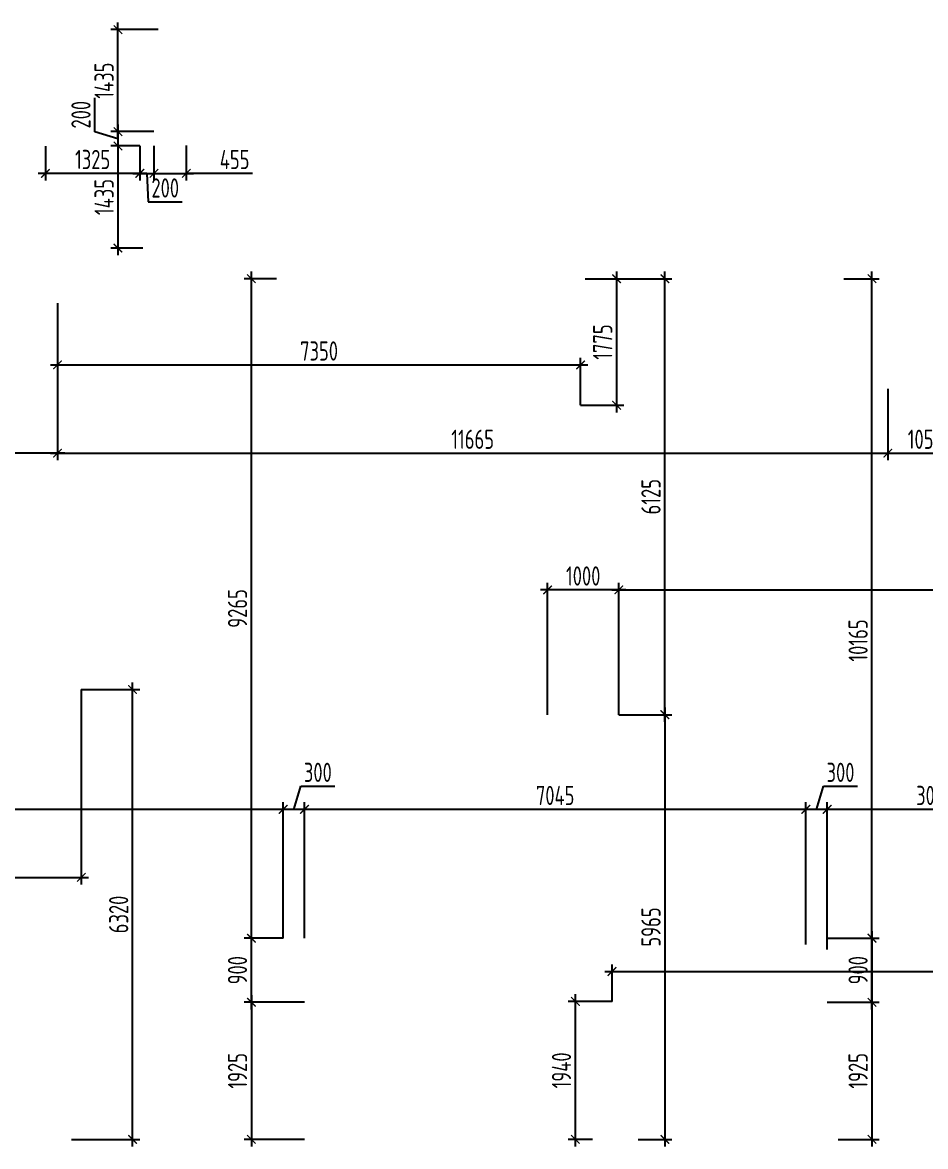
# Model space of a CAD drawing. Header units: millimetres. Extents: x -346952 to 536090, y 55086 to 131231.
# Drawn here: x 498552 to 511239, y 115441 to 131231 of the extents above; entities that cross this region are included whole.
import ezdxf

# ---------------------------------------------------------------- set-up
doc = ezdxf.new("R2010")
doc.units = ezdxf.units.MM
doc.layers.add('Размеры кровли ВК', color=14, linetype='Continuous', lineweight=9)
doc.layers.add('РАЗМЕРЫ КРОВЛИ ОВ', color=204, linetype='Continuous')
doc.layers.get('0').off()
doc.styles.add('ISOCPEUR', font='isocpeur.ttf', dxfattribs={"width": 0.7})
doc.dimstyles.new('R_100', dxfattribs={"dimtxt": 270, "dimasz": 120, "dimexe": 100, "dimexo": 0, "dimgap": 60, "dimtad": 1, "dimdec": 0, "dimrnd": 5, "dimzin": 0, "dimdsep": 46, "dimtxsty": 'ISOCPEUR', "dimblk": 'ARCHTICK', "dimcen": 0, "dimdle": 100, "dimclrd": 256, "dimclre": 256, "dimclrt": 256, "dimadec": 0, "dimazin": 0, "dimtfac": 2, "dimtdec": 0, "dimtofl": 0, "dimtmove": 1, "dimatfit": 3, "dimfxl": 1, "dimtvp": 3, "dimtolj": 1, "dimtzin": 0, "dimarcsym": 0})

# ---------------------------------------------------------------- blocks, each defined once
blk = doc.blocks.new('_ArchTick')
at = {"color": 0, "linetype": 'ByBlock', "const_width": 0.15}
blk.add_lwpolyline([(-0.5, -0.5), (0.5, 0.5)], dxfattribs=at)
blk = doc.blocks.new('*D2332')
at = {"layer": 'РАЗМЕРЫ КРОВЛИ ОВ', "lineweight": -2, "transparency": 16777216}
for p, q in [((499045, 127290), (499045, 125081)), ((510710, 126083), (510710, 125081)), ((498945, 125181), (510810, 125181))]:
    blk.add_line(p, q, dxfattribs=at)
at = {"layer": 'РАЗМЕРЫ КРОВЛИ ОВ', "lineweight": -2, "transparency": 16777216, "xscale": 120, "yscale": 120, "zscale": 120, "rotation": 180}
blk.add_blockref('_ArchTick', (499045, 125181), dxfattribs=at)
at = {"layer": 'РАЗМЕРЫ КРОВЛИ ОВ', "lineweight": -2, "transparency": 16777216, "xscale": 120, "yscale": 120, "zscale": 120}
blk.add_blockref('_ArchTick', (510710, 125181), dxfattribs=at)
at = {"layer": 'РАЗМЕРЫ КРОВЛИ ОВ', "transparency": 16777216, "insert": (504877, 125376), "char_height": 270, "attachment_point": 5, "style": 'ISOCPEUR'}
blk.add_mtext('\\A1;11665', dxfattribs=at)
blk = doc.blocks.new('*D2333')
at = {"layer": 'РАЗМЕРЫ КРОВЛИ ОВ', "lineweight": -2, "transparency": 16777216}
for p, q in [((510710, 126083), (510710, 125081)), ((511761, 126083), (511761, 125081)), ((510610, 125181), (511861, 125181))]:
    blk.add_line(p, q, dxfattribs=at)
at = {"layer": 'РАЗМЕРЫ КРОВЛИ ОВ', "lineweight": -2, "transparency": 16777216, "xscale": 120, "yscale": 120, "zscale": 120, "rotation": 180}
blk.add_blockref('_ArchTick', (510710, 125181), dxfattribs=at)
at = {"layer": 'РАЗМЕРЫ КРОВЛИ ОВ', "lineweight": -2, "transparency": 16777216, "xscale": 120, "yscale": 120, "zscale": 120}
blk.add_blockref('_ArchTick', (511761, 125181), dxfattribs=at)
at = {"layer": 'РАЗМЕРЫ КРОВЛИ ОВ', "transparency": 16777216, "insert": (511235, 125376), "char_height": 270, "attachment_point": 5, "style": 'ISOCPEUR'}
blk.add_mtext('\\A1;1050', dxfattribs=at)
blk = doc.blocks.new('*D2366')
at = {"layer": 'РАЗМЕРЫ КРОВЛИ ОВ', "lineweight": -2, "transparency": 16777216}
for p, q in [((512991, 120177), (509758, 120177)), ((509858, 118209), (509858, 120277)), ((512891, 119850), (512891, 120277))]:
    blk.add_line(p, q, dxfattribs=at)
at = {"layer": 'РАЗМЕРЫ КРОВЛИ ОВ', "lineweight": -2, "transparency": 16777216, "xscale": 120, "yscale": 120, "zscale": 120, "rotation": 180}
blk.add_blockref('_ArchTick', (509858, 120177), dxfattribs=at)
at = {"layer": 'РАЗМЕРЫ КРОВЛИ ОВ', "lineweight": -2, "transparency": 16777216, "xscale": 120, "yscale": 120, "zscale": 120}
blk.add_blockref('_ArchTick', (512891, 120177), dxfattribs=at)
at = {"layer": 'РАЗМЕРЫ КРОВЛИ ОВ', "transparency": 16777216, "insert": (511374, 120372), "char_height": 270, "attachment_point": 5, "style": 'ISOCPEUR'}
blk.add_mtext('\\A1;3035', dxfattribs=at)
blk = doc.blocks.new('*D2367')
at = {"layer": 'РАЗМЕРЫ КРОВЛИ ОВ', "lineweight": -2, "transparency": 16777216}
for p, q in [((509708, 120177), (509805, 120502)), ((509805, 120502), (510285, 120502)), ((509958, 120177), (509458, 120177)), ((509558, 118279), (509558, 120277)), ((509858, 118279), (509858, 120277))]:
    blk.add_line(p, q, dxfattribs=at)
at = {"layer": 'РАЗМЕРЫ КРОВЛИ ОВ', "lineweight": -2, "transparency": 16777216, "xscale": 120, "yscale": 120, "zscale": 120, "rotation": 180}
blk.add_blockref('_ArchTick', (509558, 120177), dxfattribs=at)
at = {"layer": 'РАЗМЕРЫ КРОВЛИ ОВ', "lineweight": -2, "transparency": 16777216, "xscale": 120, "yscale": 120, "zscale": 120}
blk.add_blockref('_ArchTick', (509858, 120177), dxfattribs=at)
at = {"layer": 'РАЗМЕРЫ КРОВЛИ ОВ', "transparency": 16777216, "insert": (510045, 120697), "char_height": 270, "attachment_point": 5, "style": 'ISOCPEUR'}
blk.add_mtext('\\A1;300', dxfattribs=at)
blk = doc.blocks.new('*D2368')
at = {"layer": 'РАЗМЕРЫ КРОВЛИ ОВ', "lineweight": -2, "transparency": 16777216}
for p, q in [((509658, 120177), (502415, 120177)), ((502515, 118367), (502515, 120277)), ((509558, 118279), (509558, 120277))]:
    blk.add_line(p, q, dxfattribs=at)
at = {"layer": 'РАЗМЕРЫ КРОВЛИ ОВ', "lineweight": -2, "transparency": 16777216, "xscale": 120, "yscale": 120, "zscale": 120, "rotation": 180}
blk.add_blockref('_ArchTick', (502515, 120177), dxfattribs=at)
at = {"layer": 'РАЗМЕРЫ КРОВЛИ ОВ', "lineweight": -2, "transparency": 16777216, "xscale": 120, "yscale": 120, "zscale": 120}
blk.add_blockref('_ArchTick', (509558, 120177), dxfattribs=at)
at = {"layer": 'РАЗМЕРЫ КРОВЛИ ОВ', "transparency": 16777216, "insert": (506036, 120372), "char_height": 270, "attachment_point": 5, "style": 'ISOCPEUR'}
blk.add_mtext('\\A1;7045', dxfattribs=at)
blk = doc.blocks.new('*D2369')
at = {"layer": 'РАЗМЕРЫ КРОВЛИ ОВ', "lineweight": -2, "transparency": 16777216}
for p, q in [((502365, 120177), (502462, 120502)), ((502462, 120502), (502941, 120502)), ((502615, 120177), (502115, 120177)), ((502215, 118367), (502215, 120277)), ((502515, 118367), (502515, 120277))]:
    blk.add_line(p, q, dxfattribs=at)
at = {"layer": 'РАЗМЕРЫ КРОВЛИ ОВ', "lineweight": -2, "transparency": 16777216, "xscale": 120, "yscale": 120, "zscale": 120, "rotation": 180}
blk.add_blockref('_ArchTick', (502215, 120177), dxfattribs=at)
at = {"layer": 'РАЗМЕРЫ КРОВЛИ ОВ', "lineweight": -2, "transparency": 16777216, "xscale": 120, "yscale": 120, "zscale": 120}
blk.add_blockref('_ArchTick', (502515, 120177), dxfattribs=at)
at = {"layer": 'РАЗМЕРЫ КРОВЛИ ОВ', "transparency": 16777216, "insert": (502702, 120697), "char_height": 270, "attachment_point": 5, "style": 'ISOCPEUR'}
blk.add_mtext('\\A1;300', dxfattribs=at)
blk = doc.blocks.new('*D2370')
at = {"layer": 'РАЗМЕРЫ КРОВЛИ ОВ', "lineweight": -2, "transparency": 16777216}
for p, q in [((502315, 120177), (491474, 120177)), ((491574, 115541), (491574, 120277)), ((502215, 118367), (502215, 120277))]:
    blk.add_line(p, q, dxfattribs=at)
at = {"layer": 'РАЗМЕРЫ КРОВЛИ ОВ', "lineweight": -2, "transparency": 16777216, "xscale": 120, "yscale": 120, "zscale": 120, "rotation": 180}
blk.add_blockref('_ArchTick', (491574, 120177), dxfattribs=at)
at = {"layer": 'РАЗМЕРЫ КРОВЛИ ОВ', "lineweight": -2, "transparency": 16777216, "xscale": 120, "yscale": 120, "zscale": 120}
blk.add_blockref('_ArchTick', (502215, 120177), dxfattribs=at)
at = {"layer": 'РАЗМЕРЫ КРОВЛИ ОВ', "transparency": 16777216, "insert": (496894, 120372), "char_height": 270, "attachment_point": 5, "style": 'ISOCPEUR'}
blk.add_mtext('\\A1;10640', dxfattribs=at)
blk = doc.blocks.new('*D2373')
at = {"layer": 'РАЗМЕРЫ КРОВЛИ ОВ', "lineweight": -2, "transparency": 16777216}
for p, q in [((510487, 118467), (510487, 117367)), ((509858, 118367), (510587, 118367)), ((509858, 117467), (510587, 117467))]:
    blk.add_line(p, q, dxfattribs=at)
at = {"layer": 'РАЗМЕРЫ КРОВЛИ ОВ', "lineweight": -2, "transparency": 16777216, "xscale": 120, "yscale": 120, "zscale": 120}
for p, rotation in [((510487, 118367), 90), ((510487, 117467), 270)]:
    blk.add_blockref('_ArchTick', p, dxfattribs=dict(at, rotation=rotation))
at = {"layer": 'РАЗМЕРЫ КРОВЛИ ОВ', "transparency": 16777216, "insert": (510292, 117917), "char_height": 270, "attachment_point": 5, "rotation": 90, "style": 'ISOCPEUR'}
blk.add_mtext('\\A1;900', dxfattribs=at)
blk = doc.blocks.new('*D2374')
at = {"layer": 'РАЗМЕРЫ КРОВЛИ ОВ', "lineweight": -2, "transparency": 16777216}
for p, q in [((510487, 117567), (510487, 115441)), ((509858, 117467), (510587, 117467)), ((510010, 115541), (510587, 115541))]:
    blk.add_line(p, q, dxfattribs=at)
at = {"layer": 'РАЗМЕРЫ КРОВЛИ ОВ', "lineweight": -2, "transparency": 16777216, "xscale": 120, "yscale": 120, "zscale": 120}
for p, rotation in [((510487, 117467), 90), ((510487, 115541), 270)]:
    blk.add_blockref('_ArchTick', p, dxfattribs=dict(at, rotation=rotation))
at = {"layer": 'РАЗМЕРЫ КРОВЛИ ОВ', "transparency": 16777216, "insert": (510292, 116504), "char_height": 270, "attachment_point": 5, "rotation": 90, "style": 'ISOCPEUR'}
blk.add_mtext('\\A1;1925', dxfattribs=at)
blk = doc.blocks.new('*D2375')
at = {"layer": 'РАЗМЕРЫ КРОВЛИ ОВ', "lineweight": -2, "transparency": 16777216}
for p, q in [((501768, 117567), (501768, 115441)), ((502515, 117467), (501668, 117467)), ((502515, 115541), (501668, 115541))]:
    blk.add_line(p, q, dxfattribs=at)
at = {"layer": 'РАЗМЕРЫ КРОВЛИ ОВ', "lineweight": -2, "transparency": 16777216, "xscale": 120, "yscale": 120, "zscale": 120}
for p, rotation in [((501768, 117467), 90), ((501768, 115541), 270)]:
    blk.add_blockref('_ArchTick', p, dxfattribs=dict(at, rotation=rotation))
at = {"layer": 'РАЗМЕРЫ КРОВЛИ ОВ', "transparency": 16777216, "insert": (501573, 116504), "char_height": 270, "attachment_point": 5, "rotation": 90, "style": 'ISOCPEUR'}
blk.add_mtext('\\A1;1925', dxfattribs=at)
blk = doc.blocks.new('*D2376')
at = {"layer": 'РАЗМЕРЫ КРОВЛИ ОВ', "lineweight": -2, "transparency": 16777216}
for p, q in [((501768, 117367), (501768, 118467)), ((502215, 118367), (501668, 118367)), ((502515, 117467), (501668, 117467))]:
    blk.add_line(p, q, dxfattribs=at)
at = {"layer": 'РАЗМЕРЫ КРОВЛИ ОВ', "lineweight": -2, "transparency": 16777216, "xscale": 120, "yscale": 120, "zscale": 120}
for p, rotation in [((501768, 118367), 90), ((501768, 117467), 270)]:
    blk.add_blockref('_ArchTick', p, dxfattribs=dict(at, rotation=rotation))
at = {"layer": 'РАЗМЕРЫ КРОВЛИ ОВ', "transparency": 16777216, "insert": (501573, 117917), "char_height": 270, "attachment_point": 5, "rotation": 90, "style": 'ISOCPEUR'}
blk.add_mtext('\\A1;900', dxfattribs=at)
blk = doc.blocks.new('*D2377')
at = {"layer": 'РАЗМЕРЫ КРОВЛИ ОВ', "lineweight": -2, "transparency": 16777216}
for p, q in [((502122, 127631), (501668, 127631)), ((501768, 118267), (501768, 127731)), ((502215, 118367), (501668, 118367))]:
    blk.add_line(p, q, dxfattribs=at)
at = {"layer": 'РАЗМЕРЫ КРОВЛИ ОВ', "lineweight": -2, "transparency": 16777216, "xscale": 120, "yscale": 120, "zscale": 120}
for p, rotation in [((501768, 127631), 90), ((501768, 118367), 270)]:
    blk.add_blockref('_ArchTick', p, dxfattribs=dict(at, rotation=rotation))
at = {"layer": 'РАЗМЕРЫ КРОВЛИ ОВ', "transparency": 16777216, "insert": (501573, 122999), "char_height": 270, "attachment_point": 5, "rotation": 90, "style": 'ISOCPEUR'}
blk.add_mtext('\\A1;9265', dxfattribs=at)
blk = doc.blocks.new('*D2378')
at = {"layer": 'РАЗМЕРЫ КРОВЛИ ОВ', "lineweight": -2, "transparency": 16777216}
for p, q in [((510092, 127631), (510587, 127631)), ((510487, 117367), (510487, 127731)), ((509858, 117467), (510587, 117467))]:
    blk.add_line(p, q, dxfattribs=at)
at = {"layer": 'РАЗМЕРЫ КРОВЛИ ОВ', "lineweight": -2, "transparency": 16777216, "xscale": 120, "yscale": 120, "zscale": 120}
for p, rotation in [((510487, 127631), 90), ((510487, 117467), 270)]:
    blk.add_blockref('_ArchTick', p, dxfattribs=dict(at, rotation=rotation))
at = {"layer": 'РАЗМЕРЫ КРОВЛИ ОВ', "transparency": 16777216, "insert": (510292, 122549), "char_height": 270, "attachment_point": 5, "rotation": 90, "style": 'ISOCPEUR'}
blk.add_mtext('\\A1;10165', dxfattribs=at)
blk = doc.blocks.new('*D2382')
at = {"layer": 'РАЗМЕРЫ КРОВЛИ ОВ', "lineweight": -2, "transparency": 16777216}
for p, q in [((499894, 129597), (499894, 131231)), ((500458, 131131), (499794, 131131)), ((500400, 129697), (499794, 129697))]:
    blk.add_line(p, q, dxfattribs=at)
at = {"layer": 'РАЗМЕРЫ КРОВЛИ ОВ', "lineweight": -2, "transparency": 16777216, "xscale": 120, "yscale": 120, "zscale": 120}
for p, rotation in [((499894, 131131), 90), ((499894, 129697), 270)]:
    blk.add_blockref('_ArchTick', p, dxfattribs=dict(at, rotation=rotation))
at = {"layer": 'РАЗМЕРЫ КРОВЛИ ОВ', "transparency": 16777216, "insert": (499699, 130414), "char_height": 270, "attachment_point": 5, "rotation": 90, "style": 'ISOCPEUR'}
blk.add_mtext('\\A1;1435', dxfattribs=at)
blk = doc.blocks.new('*D2383')
at = {"layer": 'РАЗМЕРЫ КРОВЛИ ОВ', "lineweight": -2, "transparency": 16777216}
for p, q in [((499569, 129695), (499569, 130174)), ((499894, 129797), (499894, 129397)), ((499894, 129597), (499569, 129695)), ((500400, 129697), (499794, 129697)), ((500201, 129497), (499794, 129497))]:
    blk.add_line(p, q, dxfattribs=at)
at = {"layer": 'РАЗМЕРЫ КРОВЛИ ОВ', "lineweight": -2, "transparency": 16777216, "xscale": 120, "yscale": 120, "zscale": 120}
for p, rotation in [((499894, 129697), 90), ((499894, 129497), 270)]:
    blk.add_blockref('_ArchTick', p, dxfattribs=dict(at, rotation=rotation))
at = {"layer": 'РАЗМЕРЫ КРОВЛИ ОВ', "transparency": 16777216, "insert": (499374, 129935), "char_height": 270, "attachment_point": 5, "rotation": 90, "style": 'ISOCPEUR'}
blk.add_mtext('\\A1;200', dxfattribs=at)
blk = doc.blocks.new('*D2384')
at = {"layer": 'РАЗМЕРЫ КРОВЛИ ОВ', "lineweight": -2, "transparency": 16777216}
for p, q in [((500201, 129497), (499794, 129497)), ((499894, 129597), (499894, 127961)), ((500241, 128061), (499794, 128061))]:
    blk.add_line(p, q, dxfattribs=at)
at = {"layer": 'РАЗМЕРЫ КРОВЛИ ОВ', "lineweight": -2, "transparency": 16777216, "xscale": 120, "yscale": 120, "zscale": 120}
for p, rotation in [((499894, 129497), 90), ((499894, 128061), 270)]:
    blk.add_blockref('_ArchTick', p, dxfattribs=dict(at, rotation=rotation))
at = {"layer": 'РАЗМЕРЫ КРОВЛИ ОВ', "transparency": 16777216, "insert": (499699, 128779), "char_height": 270, "attachment_point": 5, "rotation": 90, "style": 'ISOCPEUR'}
blk.add_mtext('\\A1;1435', dxfattribs=at)
blk = doc.blocks.new('*D2385')
at = {"layer": 'РАЗМЕРЫ КРОВЛИ ОВ', "lineweight": -2, "transparency": 16777216}
for p, q in [((500201, 129497), (500201, 129011)), ((500400, 129497), (500400, 129011)), ((500101, 129111), (500500, 129111)), ((500301, 129111), (500318, 128711)), ((500318, 128711), (500797, 128711))]:
    blk.add_line(p, q, dxfattribs=at)
at = {"layer": 'РАЗМЕРЫ КРОВЛИ ОВ', "lineweight": -2, "transparency": 16777216, "xscale": 120, "yscale": 120, "zscale": 120, "rotation": 180}
blk.add_blockref('_ArchTick', (500201, 129111), dxfattribs=at)
at = {"layer": 'РАЗМЕРЫ КРОВЛИ ОВ', "lineweight": -2, "transparency": 16777216, "xscale": 120, "yscale": 120, "zscale": 120}
blk.add_blockref('_ArchTick', (500400, 129111), dxfattribs=at)
at = {"layer": 'РАЗМЕРЫ КРОВЛИ ОВ', "transparency": 16777216, "insert": (500558, 128906), "char_height": 270, "attachment_point": 5, "style": 'ISOCPEUR'}
blk.add_mtext('\\A1;200', dxfattribs=at)
blk = doc.blocks.new('*D2386')
at = {"layer": 'РАЗМЕРЫ КРОВЛИ ОВ', "lineweight": -2, "transparency": 16777216}
for p, q in [((500400, 129497), (500400, 129011)), ((500854, 129501), (500854, 129011)), ((500300, 129111), (500954, 129111)), ((501782, 129111), (500854, 129111))]:
    blk.add_line(p, q, dxfattribs=at)
at = {"layer": 'РАЗМЕРЫ КРОВЛИ ОВ', "lineweight": -2, "transparency": 16777216, "xscale": 120, "yscale": 120, "zscale": 120, "rotation": 180}
blk.add_blockref('_ArchTick', (500400, 129111), dxfattribs=at)
at = {"layer": 'РАЗМЕРЫ КРОВЛИ ОВ', "lineweight": -2, "transparency": 16777216, "xscale": 120, "yscale": 120, "zscale": 120}
blk.add_blockref('_ArchTick', (500854, 129111), dxfattribs=at)
at = {"layer": 'РАЗМЕРЫ КРОВЛИ ОВ', "transparency": 16777216, "insert": (501533, 129306), "char_height": 270, "attachment_point": 5, "style": 'ISOCPEUR'}
blk.add_mtext('\\A1;455', dxfattribs=at)
blk = doc.blocks.new('*D2387')
at = {"layer": 'РАЗМЕРЫ КРОВЛИ ОВ', "lineweight": -2, "transparency": 16777216}
for p, q in [((498875, 129493), (498875, 129011)), ((500201, 129497), (500201, 129011)), ((500301, 129111), (498775, 129111))]:
    blk.add_line(p, q, dxfattribs=at)
at = {"layer": 'РАЗМЕРЫ КРОВЛИ ОВ', "lineweight": -2, "transparency": 16777216, "xscale": 120, "yscale": 120, "zscale": 120, "rotation": 180}
blk.add_blockref('_ArchTick', (498875, 129111), dxfattribs=at)
at = {"layer": 'РАЗМЕРЫ КРОВЛИ ОВ', "lineweight": -2, "transparency": 16777216, "xscale": 120, "yscale": 120, "zscale": 120}
blk.add_blockref('_ArchTick', (500201, 129111), dxfattribs=at)
at = {"layer": 'РАЗМЕРЫ КРОВЛИ ОВ', "transparency": 16777216, "insert": (499538, 129306), "char_height": 270, "attachment_point": 5, "style": 'ISOCPEUR'}
blk.add_mtext('\\A1;1325', dxfattribs=at)
blk = doc.blocks.new('*D2533')
at = {"layer": 'Размеры кровли ВК', "lineweight": -2, "transparency": 16777216}
for p, q in [((505930, 121507), (505930, 123360)), ((506930, 121507), (506930, 123360)), ((507030, 123260), (505830, 123260))]:
    blk.add_line(p, q, dxfattribs=at)
at = {"layer": 'Размеры кровли ВК', "lineweight": -2, "transparency": 16777216, "xscale": 120, "yscale": 120, "zscale": 120, "rotation": 180}
blk.add_blockref('_ArchTick', (505930, 123260), dxfattribs=at)
at = {"layer": 'Размеры кровли ВК', "lineweight": -2, "transparency": 16777216, "xscale": 120, "yscale": 120, "zscale": 120}
blk.add_blockref('_ArchTick', (506930, 123260), dxfattribs=at)
at = {"layer": 'Размеры кровли ВК', "transparency": 16777216, "insert": (506430, 123455), "char_height": 270, "attachment_point": 5, "style": 'ISOCPEUR'}
blk.add_mtext('\\A1;1000', dxfattribs=at)
blk = doc.blocks.new('*D2534')
at = {"layer": 'Размеры кровли ВК', "lineweight": -2, "transparency": 16777216}
for p, q in [((524384, 123876), (524384, 123160)), ((506930, 121507), (506930, 123360)), ((506830, 123260), (524484, 123260))]:
    blk.add_line(p, q, dxfattribs=at)
at = {"layer": 'Размеры кровли ВК', "lineweight": -2, "transparency": 16777216, "xscale": 120, "yscale": 120, "zscale": 120, "rotation": 180}
blk.add_blockref('_ArchTick', (506930, 123260), dxfattribs=at)
at = {"layer": 'Размеры кровли ВК', "lineweight": -2, "transparency": 16777216, "xscale": 120, "yscale": 120, "zscale": 120}
blk.add_blockref('_ArchTick', (524384, 123260), dxfattribs=at)
at = {"layer": 'Размеры кровли ВК', "transparency": 16777216, "insert": (515657, 123455), "char_height": 270, "attachment_point": 5, "style": 'ISOCPEUR'}
blk.add_mtext('\\A1;17455', dxfattribs=at)
blk = doc.blocks.new('*D2535')
at = {"layer": 'Размеры кровли ВК', "lineweight": -2, "transparency": 16777216}
for p, q in [((506663, 127631), (507677, 127631)), ((507577, 121407), (507577, 127731)), ((506930, 121507), (507677, 121507))]:
    blk.add_line(p, q, dxfattribs=at)
at = {"layer": 'Размеры кровли ВК', "lineweight": -2, "transparency": 16777216, "xscale": 120, "yscale": 120, "zscale": 120}
for p, rotation in [((507577, 127631), 90), ((507577, 121507), 270)]:
    blk.add_blockref('_ArchTick', p, dxfattribs=dict(at, rotation=rotation))
at = {"layer": 'Размеры кровли ВК', "transparency": 16777216, "insert": (507382, 124569), "char_height": 270, "attachment_point": 5, "rotation": 90, "style": 'ISOCPEUR'}
blk.add_mtext('\\A1;6125', dxfattribs=at)
blk = doc.blocks.new('*D2536')
at = {"layer": 'Размеры кровли ВК', "lineweight": -2, "transparency": 16777216}
for p, q in [((507577, 121607), (507577, 115441)), ((506930, 121507), (507677, 121507)), ((507200, 115541), (507677, 115541))]:
    blk.add_line(p, q, dxfattribs=at)
at = {"layer": 'Размеры кровли ВК', "lineweight": -2, "transparency": 16777216, "xscale": 120, "yscale": 120, "zscale": 120}
for p, rotation in [((507577, 121507), 90), ((507577, 115541), 270)]:
    blk.add_blockref('_ArchTick', p, dxfattribs=dict(at, rotation=rotation))
at = {"layer": 'Размеры кровли ВК', "transparency": 16777216, "insert": (507382, 118524), "char_height": 270, "attachment_point": 5, "rotation": 90, "style": 'ISOCPEUR'}
blk.add_mtext('\\A1;5965', dxfattribs=at)
blk = doc.blocks.new('*D3689')
at = {"layer": 'РАЗМЕРЫ КРОВЛИ ОВ', "lineweight": -2, "transparency": 16777216}
for p, q in [((506458, 127631), (506999, 127631)), ((506899, 127731), (506899, 125754)), ((506393, 125854), (506999, 125854))]:
    blk.add_line(p, q, dxfattribs=at)
at = {"layer": 'РАЗМЕРЫ КРОВЛИ ОВ', "lineweight": -2, "transparency": 16777216, "xscale": 120, "yscale": 120, "zscale": 120}
for p, rotation in [((506899, 127631), 90), ((506899, 125854), 270)]:
    blk.add_blockref('_ArchTick', p, dxfattribs=dict(at, rotation=rotation))
at = {"layer": 'РАЗМЕРЫ КРОВЛИ ОВ', "transparency": 16777216, "insert": (506704, 126742), "char_height": 270, "attachment_point": 5, "rotation": 90, "style": 'ISOCPEUR'}
blk.add_mtext('\\A1;1775', dxfattribs=at)
blk = doc.blocks.new('*D3690')
at = {"layer": 'РАЗМЕРЫ КРОВЛИ ОВ', "lineweight": -2, "transparency": 16777216}
for p, q in [((499045, 127290), (499045, 126321)), ((506393, 125854), (506393, 126521)), ((498945, 126421), (506493, 126421))]:
    blk.add_line(p, q, dxfattribs=at)
at = {"layer": 'РАЗМЕРЫ КРОВЛИ ОВ', "lineweight": -2, "transparency": 16777216, "xscale": 120, "yscale": 120, "zscale": 120, "rotation": 180}
blk.add_blockref('_ArchTick', (499045, 126421), dxfattribs=at)
at = {"layer": 'РАЗМЕРЫ КРОВЛИ ОВ', "lineweight": -2, "transparency": 16777216, "xscale": 120, "yscale": 120, "zscale": 120}
blk.add_blockref('_ArchTick', (506393, 126421), dxfattribs=at)
at = {"layer": 'РАЗМЕРЫ КРОВЛИ ОВ', "transparency": 16777216, "insert": (502719, 126616), "char_height": 270, "attachment_point": 5, "style": 'ISOCPEUR'}
blk.add_mtext('\\A1;7350', dxfattribs=at)
blk = doc.blocks.new('*D3691')
at = {"layer": 'РАЗМЕРЫ КРОВЛИ ОВ', "lineweight": -2, "transparency": 16777216}
for p, q in [((500099, 115441), (500099, 121960)), ((499379, 121860), (500199, 121860)), ((499243, 115541), (500199, 115541))]:
    blk.add_line(p, q, dxfattribs=at)
at = {"layer": 'РАЗМЕРЫ КРОВЛИ ОВ', "lineweight": -2, "transparency": 16777216, "xscale": 120, "yscale": 120, "zscale": 120}
for p, rotation in [((500099, 121860), 90), ((500099, 115541), 270)]:
    blk.add_blockref('_ArchTick', p, dxfattribs=dict(at, rotation=rotation))
at = {"layer": 'РАЗМЕРЫ КРОВЛИ ОВ', "transparency": 16777216, "insert": (499904, 118700), "char_height": 270, "attachment_point": 5, "rotation": 90, "style": 'ISOCPEUR'}
blk.add_mtext('\\A1;6320', dxfattribs=at)
blk = doc.blocks.new('*D3694')
at = {"layer": 'РАЗМЕРЫ КРОВЛИ ОВ', "lineweight": -2, "transparency": 16777216}
for p, q in [((499379, 121860), (499379, 119121)), ((492729, 119221), (499479, 119221)), ((492829, 118601), (492829, 119321))]:
    blk.add_line(p, q, dxfattribs=at)
at = {"layer": 'РАЗМЕРЫ КРОВЛИ ОВ', "lineweight": -2, "transparency": 16777216, "xscale": 120, "yscale": 120, "zscale": 120, "rotation": 180}
blk.add_blockref('_ArchTick', (492829, 119221), dxfattribs=at)
at = {"layer": 'РАЗМЕРЫ КРОВЛИ ОВ', "lineweight": -2, "transparency": 16777216, "xscale": 120, "yscale": 120, "zscale": 120}
blk.add_blockref('_ArchTick', (499379, 119221), dxfattribs=at)
at = {"layer": 'РАЗМЕРЫ КРОВЛИ ОВ', "transparency": 16777216, "insert": (496104, 119416), "char_height": 270, "attachment_point": 5, "style": 'ISOCPEUR'}
blk.add_mtext('\\A1;6550', dxfattribs=at)
blk = doc.blocks.new('*D3695')
at = {"layer": 'РАЗМЕРЫ КРОВЛИ ОВ', "lineweight": -2, "transparency": 16777216}
for p, q in [((506835, 117479), (506220, 117479)), ((506320, 115441), (506320, 117579)), ((506561, 115541), (506220, 115541))]:
    blk.add_line(p, q, dxfattribs=at)
at = {"layer": 'РАЗМЕРЫ КРОВЛИ ОВ', "lineweight": -2, "transparency": 16777216, "xscale": 120, "yscale": 120, "zscale": 120}
for p, rotation in [((506320, 117479), 90), ((506320, 115541), 270)]:
    blk.add_blockref('_ArchTick', p, dxfattribs=dict(at, rotation=rotation))
at = {"layer": 'РАЗМЕРЫ КРОВЛИ ОВ', "transparency": 16777216, "insert": (506125, 116510), "char_height": 270, "attachment_point": 5, "rotation": 90, "style": 'ISOCPEUR'}
blk.add_mtext('\\A1;1940', dxfattribs=at)
blk = doc.blocks.new('*D3696')
at = {"layer": 'РАЗМЕРЫ КРОВЛИ ОВ', "lineweight": -2, "transparency": 16777216}
for p, q in [((506835, 117479), (506835, 117999)), ((520914, 117899), (520914, 117999)), ((506735, 117899), (521014, 117899))]:
    blk.add_line(p, q, dxfattribs=at)
at = {"layer": 'РАЗМЕРЫ КРОВЛИ ОВ', "lineweight": -2, "transparency": 16777216, "xscale": 120, "yscale": 120, "zscale": 120, "rotation": 180}
blk.add_blockref('_ArchTick', (506835, 117899), dxfattribs=at)
at = {"layer": 'РАЗМЕРЫ КРОВЛИ ОВ', "lineweight": -2, "transparency": 16777216, "xscale": 120, "yscale": 120, "zscale": 120}
blk.add_blockref('_ArchTick', (520914, 117899), dxfattribs=at)
at = {"layer": 'РАЗМЕРЫ КРОВЛИ ОВ', "transparency": 16777216, "insert": (513875, 118094), "char_height": 270, "attachment_point": 5, "style": 'ISOCPEUR'}
blk.add_mtext('\\A1;14080', dxfattribs=at)
blk = doc.blocks.new('*D3758')
at = {"layer": 'РАЗМЕРЫ КРОВЛИ ОВ', "lineweight": -2, "transparency": 16777216}
for p, q in [((499045, 127290), (499045, 125081)), ((497106, 125508), (497106, 125081)), ((499145, 125181), (497006, 125181))]:
    blk.add_line(p, q, dxfattribs=at)
at = {"layer": 'РАЗМЕРЫ КРОВЛИ ОВ', "lineweight": -2, "transparency": 16777216, "xscale": 120, "yscale": 120, "zscale": 120, "rotation": 180}
blk.add_blockref('_ArchTick', (497106, 125181), dxfattribs=at)
at = {"layer": 'РАЗМЕРЫ КРОВЛИ ОВ', "lineweight": -2, "transparency": 16777216, "xscale": 120, "yscale": 120, "zscale": 120}
blk.add_blockref('_ArchTick', (499045, 125181), dxfattribs=at)
at = {"layer": 'РАЗМЕРЫ КРОВЛИ ОВ', "transparency": 16777216, "insert": (498075, 125376), "char_height": 270, "attachment_point": 5, "style": 'ISOCPEUR'}
blk.add_mtext('\\A1;1940', dxfattribs=at)

msp = doc.modelspace()

# ---------------------------------------------------------------- dimensions: what is measured, and where the dimension line sits
at = {"layer": 'Размеры кровли ВК'}
for base, p2, picture, middle in [((507577.4, 127630.7), (506663.2, 127630.7), '*D2535', (507382.4, 124568.6)), ((507577.4, 115540.7), (507199.9, 115540.7), '*D2536', (507382.4, 118523.6))]:
    dim = msp.add_linear_dim(base=base, p1=(506930.2, 121506.6), p2=p2, angle=90, dimstyle='R_100', override={"dimpost": '\\X'}, dxfattribs=at)
    dim.commit()
    dim.dimension.update_dxf_attribs({"geometry": picture, "text_midpoint": middle})
for base, p2, picture, middle in [((524384.2, 123260.1), (524384.2, 123876), '*D2534', (515657.2, 123455.1)), ((505930.1, 123260.1), (505930.1, 121506.6), '*D2533', (506430.1, 123455.1))]:
    dim = msp.add_linear_dim(base=base, p1=(506930.2, 121506.6), p2=p2, dimstyle='R_100', override={"dimpost": '\\X'}, dxfattribs=at)
    dim.commit()
    dim.dimension.update_dxf_attribs({"geometry": picture, "text_midpoint": middle})
at = {"layer": 'РАЗМЕРЫ КРОВЛИ ОВ'}
for base, p1, p2, picture, middle in [((499894, 131130.7), (500400.2, 129697.5), (500458.4, 131130.7), '*D2382', (499699, 130414.1)), ((499894, 129497.5), (500400.2, 129697.5), (500201.1, 129497.5), '*D2383', (499374, 129755)), ((499894, 128060.7), (500201.1, 129497.5), (500241, 128060.7), '*D2384', (499699, 128779.1)), ((501768, 127630.7), (502214.6, 118366.9), (502122.2, 127630.7), '*D2377', (501573, 122998.8)), ((506899.3, 125853.7), (506457.7, 127630.7), (506392.9, 125853.7), '*D3689', (506704.3, 126742.2)), ((510487.5, 127630.7), (509857.9, 117466.9), (510092.4, 127630.7), '*D2378', (510292.5, 122548.8)), ((500099.1, 121859.9), (499242.9, 115540.7), (499379.2, 121859.9), '*D3691', (499904.1, 118700.3)), ((501768, 118366.9), (502514.6, 117466.9), (502214.6, 118366.9), '*D2376', (501573, 117916.9)), ((510487.5, 117466.9), (509857.9, 118366.9), (509857.9, 117466.9), '*D2373', (510292.5, 117916.9)), ((501768, 115540.7), (502514.6, 117466.9), (502514.6, 115540.7), '*D2375', (501573, 116503.8)), ((506319.9, 117478.6), (506561.4, 115540.7), (506834.9, 117478.6), '*D3695', (506124.9, 116509.6)), ((510487.5, 115540.7), (509857.9, 117466.9), (510009.9, 115540.7), '*D2374', (510292.5, 116503.8))]:
    dim = msp.add_linear_dim(base=base, p1=p1, p2=p2, angle=90, dimstyle='R_100', override={"dimpost": '\\X'}, dxfattribs=at)
    dim.commit()
    dim.dimension.update_dxf_attribs({"geometry": picture, "text_midpoint": middle})
for base, p1, p2, picture, middle in [((498874.7, 129111.3), (500201.1, 129497.5), (498874.7, 129493.3), '*D2387', (499537.9, 129306.3)), ((497106, 125181), (499044.7, 127289.6), (497106, 125507.7), '*D3758', (498075.4, 125376)), ((510709.5, 125181), (499044.7, 127289.6), (510709.5, 126082.8), '*D2332', (504877.1, 125376)), ((506392.9, 126421), (499044.7, 127289.6), (506392.9, 125853.7), '*D3690', (502718.8, 126616)), ((511760.5, 125181), (510709.5, 126082.8), (511760.5, 126082.8), '*D2333', (511235, 125376)), ((499379.2, 119220.6), (492829.3, 118600.7), (499379.2, 121859.9), '*D3694', (496104.2, 119415.6)), ((502214.6, 120177.1), (502514.6, 118366.9), (502214.6, 118366.9), '*D2369', (502522.1, 120697.1)), ((509557.9, 120177.1), (509857.9, 118278.8), (509557.9, 118278.8), '*D2367', (509865.4, 120697.1)), ((491574, 120177.1), (502214.6, 118366.9), (491574, 115540.7), '*D2370', (496894.3, 120372.1)), ((502514.6, 120177.1), (509557.9, 118278.8), (502514.6, 118366.9), '*D2368', (506036.2, 120372.1)), ((509857.9, 120177.1), (512890.7, 119850.2), (509857.9, 118208.7), '*D2366', (511374.3, 120372.1)), ((520914.2, 117899.4), (506834.9, 117478.6), (520914.2, 117899.4), '*D3696', (513874.6, 118094.4))]:
    dim = msp.add_linear_dim(base=base, p1=p1, p2=p2, dimstyle='R_100', override={"dimpost": '\\X'}, dxfattribs=at)
    dim.commit()
    dim.dimension.update_dxf_attribs({"geometry": picture, "text_midpoint": middle})
for base, p1, p2, picture, middle in [((500400.2, 129111.3), (500201.1, 129497.5), (500400.2, 129497.5), '*D2385', (500378.3, 128711.3)), ((500854.2, 129111.3), (500400.2, 129497.5), (500854.2, 129500.5), '*D2386', (501533, 129026.8))]:
    dim = msp.add_linear_dim(base=base, p1=p1, p2=p2, dimstyle='R_100', override={"dimpost": '\\X'}, dxfattribs=at)
    dim.commit()
    dim.dimension.update_dxf_attribs({"geometry": picture, "text_midpoint": middle, "dimtype": 160})

doc.saveas('drawing.dxf')
